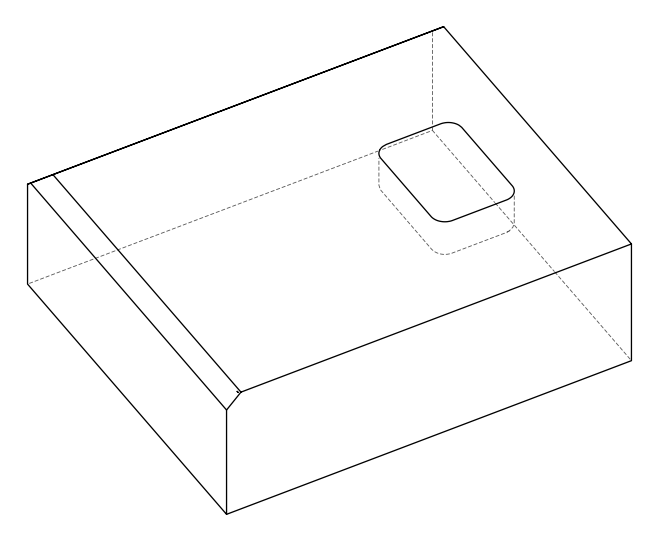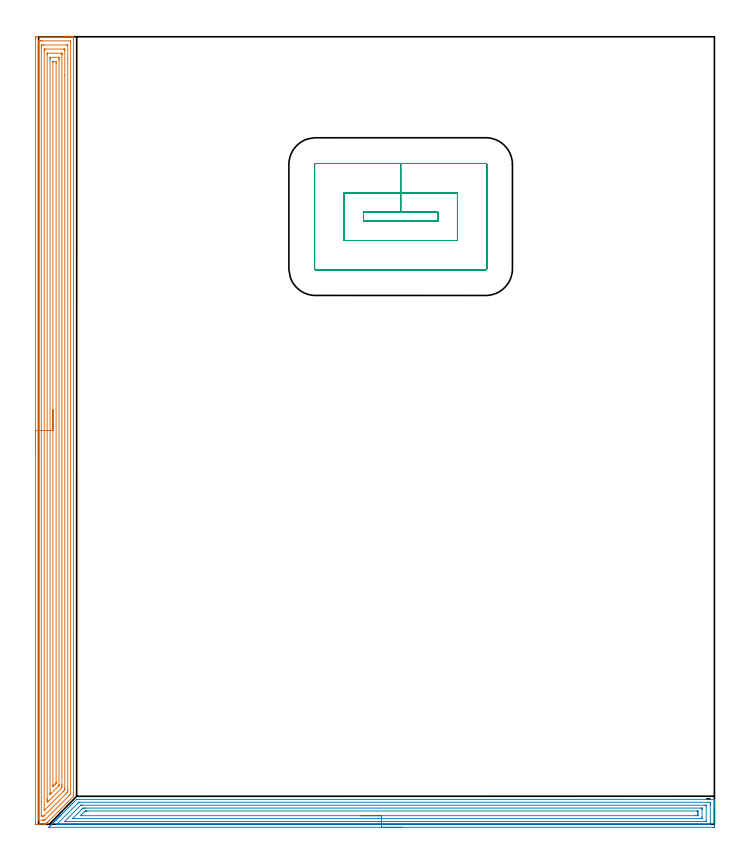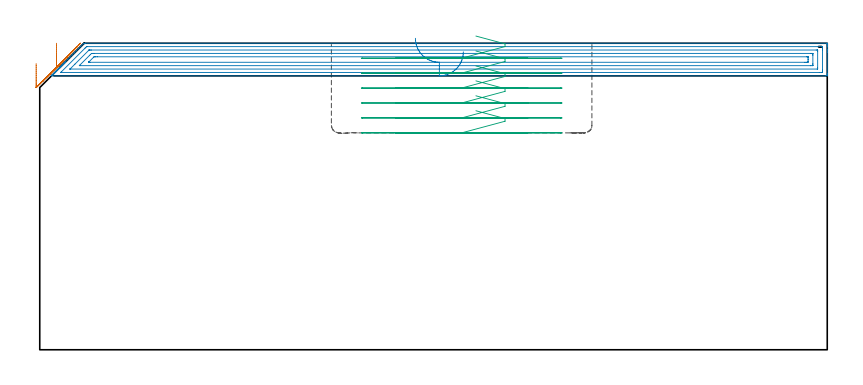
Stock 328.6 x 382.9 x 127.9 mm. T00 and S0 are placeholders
(PLAN: 3 operations, 1 tool changes, 41.7 min)
(1 AREA_MILL | FG_CHAMFER_SURFACE | UGT0205_001 | 21.46 min | 65520 mm3)
(2 AREA_MILL_1 | FG_CHAMFER_SURFACE_1 | UGT0205_001 | 12.98 min | 29095 mm3)
(3 MILL_RECTANGULAR_POCKET | POCKET_RECTANGULAR_STRAIGHT | NXT0201_007 | Follow Part, ap 6.25, ae 75% | 7.26 min | 305609 mm3)
(TOOL UGT0205_001 | Chamfer Mill 20 x 3 x 45 deg. | D20 FL50 Z2)
(TOOL NXT0201_007 | ENDMILL 25mm [R216.25-25050GCK54P 1620] | D25 R3 FL54 Z5)
(OP 1 AREA_MILL)
G17 G21 G94 G90
T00 M6
G54
G17 G0 G90 X-1.5 Y181.45 S1061 M3
G43 Z137.9 H0
Z119.4
G94 G1 Y181.488 Z118.528 F250.
Y181.602 Z117.664
Y181.791 Z116.812
Y182.053 Z115.98
Y182.387 Z115.174
Y182.79 Z114.4
Y183.258 Z113.664
Y183.789 Z112.972
Y184.379 Z112.329
Y185.022 Z111.74
Y185.714 Z111.209
Y186.45 Z110.74
Y187.224 Z110.337
Y188.03 Z110.003
Y188.862 Z109.741
Y189.713 Z109.552
Y190.578 Z109.438
Y191.45 Z109.4
Y381.831
X-1.499 Y382.276 Z109.401
X-1.495 Y382.719 Z109.403
X-1.492 Y382.89 Z109.406
X-1.058 Y382.9 Z109.84
X13.3 Z124.196
X15.677 Z126.572
X16.376 Z127.276
X16.649 Z127.549
X16.999 Y382.896 Z127.89
X17. Y382.723 Z127.9
Y14.031
X16.998 Y13.598 Z127.898
X5.108 Y1.706 Z116.004
X4.667 Y1.267 Z115.567
X4.227 Y0.825 Z115.123
X4.134 Y0.734 Z115.033
X4.024 Y0.624 Z114.924
X3.933 Y0.531 Z114.829
X3.845 Y0.444 Z114.744
X3.727 Y0.326 Z114.626
X3.64 Y0.238 Z114.536
X3.555 Y0.155 Z114.454
X3.425 Y0.028 Z114.324
X3.393 Y0.004 Z114.291
X3.263 Y0. Z114.161
X2.465 Z113.359
X0.354 Z111.251
X-0.177 Z110.718
X-0.792 Z110.103
X-1.058 Y0.002 Z109.838
X-1.266 Y0.004 Z109.63
X-1.491 Y0.01 Z109.405
X-1.494 Y0.181 Z109.403
X-1.499 Y0.624 Z109.401
X-1.5 Y1.073 Z109.4
Y191.45
X-0.086 Z110.814
X-0.085 Y380.395 Z110.815
X-0.084 Y380.488 Z110.816
X-0.079 Y380.879 Z110.821
X0.304 Y380.894 Z111.204
X0.704 Y380.898 Z111.604
X1.179 Y380.9 Z112.079
X1.584 Z112.484
X15.49 Y380.899 Z126.39
X15.523 Y380.898 Z126.423
X15.557 Y380.893 Z126.457
X15.579 Y380.889 Z126.479
X15.58 Y380.863 Z126.48
X15.585 Y380.582 Z126.485
Y15.018
X15.584 Y14.925 Z126.484
X15.579 Y14.726 Z126.479
X15.571 Y14.633 Z126.471
X15.509 Y14.567 Z126.409
X15.33 Y14.383 Z126.23
X14.982 Y14.031 Z125.882
X14.888 Y13.938 Z125.788
X3.346 Y2.396 Z114.246
X3.054 Y2.112 Z113.954
X2.97 Y2.032 Z113.87
X2.929 Y2.01 Z113.829
X2.867 Y2.004 Z113.767
X2.465 Y2.001 Z113.365
X1.99 Y2. Z112.89
X0.229 Z111.129
X0.01 Y2.001 Z110.91
X-0.023 Y2.002 Z110.877
X-0.057 Y2.006 Z110.843
X-0.079 Y2.011 Z110.821
X-0.08 Y2.037 Z110.82
X-0.085 Y2.318 Z110.815
X-0.086 Y191.45 Z110.814
X1.328 Z112.228
X1.329 Y378.066 Z112.229
X1.331 Y378.7 Z112.231
X1.333 Y378.83 Z112.233
X1.335 Y378.886 Z112.235
X1.394 Y378.894 Z112.294
X1.584 Y378.897 Z112.484
X2.269 Y378.9 Z113.169
X2.465 Z113.365
X13.719 Z124.619
X13.915 Y378.897 Z124.815
X14.112 Y378.892 Z125.012
X14.162 Y378.89 Z125.062
X14.165 Y378.855 Z125.065
X14.169 Y378.787 Z125.069
X14.171 Y378.7 Z125.071
Y372.179
Y16.713
Y16.454
X14.166 Y15.819 Z125.066
X14.164 Y15.693 Z125.064
X14.11 Y15.621 Z125.01
X13.915 Y15.419 Z124.815
X13.672 Y15.172 Z124.572
X13.426 Y14.925 Z124.326
X2.7 Y4.199 Z113.6
X2.581 Y4.082 Z113.481
X2.541 Y4.047 Z113.441
X2.509 Y4.02 Z113.409
X2.465 Y4.01 Z113.365
X1.779 Y4.002 Z112.679
X1.584 Y4.003 Z112.484
X1.388 Y4.008 Z112.288
X1.338 Y4.01 Z112.238
X1.335 Y4.045 Z112.235
X1.331 Y4.113 Z112.231
X1.329 Y4.199 Z112.229
Y10.917
X1.328 Y191.45 Z112.228
X2.743 Z113.643
Y376.019
X2.746 Y376.628 Z113.646
X2.75 Y376.834 Z113.65
X2.755 Y376.89 Z113.655
X2.804 Y376.893 Z113.704
X2.912 Y376.896 Z113.812
X3.346 Y376.9 Z114.246
X12.154 Z123.054
X12.589 Y376.896 Z123.489
X12.694 Y376.893 Z123.594
X12.742 Y376.89 Z123.642
X12.75 Y376.86 Z123.65
X12.752 Y376.761 Z123.652
X12.756 Y376.302 Z123.656
X12.757 Y364.262 Z123.657
X12.756 Y17.606 Z123.656
X12.753 Y16.998 Z123.653
X12.75 Y16.713 Z123.65
X12.453 Y16.409 Z123.353
X12.154 Y16.104 Z123.054
X2.85 Y6.799 Z113.75
X2.823 Y6.774 Z113.723
X2.785 Y6.74 Z113.685
X2.751 Y6.711 Z113.651
X2.749 Y6.743 Z113.649
X2.746 Y6.881 Z113.646
X2.744 Y7.108 Z113.644
X2.743 Y191.45 Z113.643
X4.157 Z115.057
Y374.374
X4.159 Y374.516 Z115.059
X4.164 Y374.799 Z115.064
X4.171 Y374.891 Z115.071
X4.186 Y374.894 Z115.086
X4.227 Y374.896 Z115.127
X4.449 Y374.899 Z115.349
X10.615 Y374.9 Z121.515
X11.273 Y374.896 Z122.173
X11.316 Y374.894 Z122.216
X11.334 Y374.891 Z122.234
X11.338 Y374.728 Z122.238
X11.342 Y374.444 Z122.242
X11.343 Y374.302 Z122.243
Y374.231
Y19.323
X11.339 Y18.5 Z122.239
X11.337 Y18.436 Z122.237
X11.273 Y17.683 Z122.173
X11.238 Y17.642 Z122.138
X11.207 Y17.606 Z122.107
X4.952 Y11.35 Z115.852
X4.584 Y10.987 Z115.484
X4.227 Y10.637 Z115.127
X4.164 Y11.35 Z115.064
X4.161 Y11.417 Z115.061
X4.157 Y12.244 Z115.057
Y12.314
Y191.45
X5.571 Z116.471
Y371.973
X5.573 Y372.444 Z116.473
X5.576 Y372.862 Z116.476
X5.578 Y372.887 Z116.478
X5.596 Y372.89 Z116.496
X5.651 Y372.895 Z116.551
X5.764 Y372.898 Z116.664
X9.661 Y372.9 Z120.561
X9.781 Y372.899 Z120.681
X9.861 Y372.895 Z120.761
X9.907 Y372.89 Z120.807
X9.922 Y372.886 Z120.822
X9.923 Y372.866 Z120.823
X9.927 Y372.444 Z120.827
X9.929 Y372.021 Z120.829
Y371.55
X9.928 Y19.394 Z120.828
X9.927 Y18.972 Z120.827
X9.924 Y18.853 Z120.824
X9.922 Y18.798 Z120.822
X9.897 Y18.756 Z120.797
X9.651 Y18.5 Z120.551
X5.988 Y14.836 Z116.888
X5.585 Y14.44 Z116.485
X5.58 Y14.439 Z116.48
X5.577 Y14.442 Z116.477
X5.574 Y14.452 Z116.474
X5.572 Y14.925 Z116.472
X5.571 Y15.348 Z116.471
Y191.45
X6.985 Z117.885
X6.986 Y370.538 Z117.886
X6.987 Y370.656 Z117.887
X6.99 Y370.85 Z117.89
X6.992 Y370.889 Z117.892
X7.11 Y370.893 Z118.01
X7.27 Y370.897 Z118.17
X7.51 Y370.9 Z118.41
X7.75 Z118.65
X8.392 Y370.899 Z119.292
X8.468 Y370.894 Z119.368
X8.493 Y370.89 Z119.393
X8.508 Y370.883 Z119.408
X8.51 Y370.851 Z119.41
X8.513 Y370.776 Z119.413
X8.514 Y370.656 Z119.414
X8.515 Y369.88 Z119.415
X8.514 Y20.406 Z119.414
X8.513 Y20.288 Z119.413
X8.508 Y19.9 Z119.408
X8.502 Y19.811 Z119.402
X8.452 Y19.756 Z119.352
X8.364 Y19.665 Z119.264
X8.097 Y19.394 Z118.997
X7.14 Y18.439 Z118.04
X7.031 Y18.336 Z117.931
X6.998 Y18.307 Z117.898
X6.992 Y18.31 Z117.892
X6.989 Y18.379 Z117.889
X6.987 Y18.5 Z117.887
X6.986 Y18.669 Z117.886
X6.985 Y19.276 Z117.885
Y191.45
Y192.321 Z117.923
Y193.186 Z118.037
Y194.038 Z118.226
Y194.87 Z118.488
Y195.676 Z118.822
Y196.45 Z119.225
Y197.186 Z119.694
Y197.878 Z120.225
Y198.521 Z120.814
Y199.11 Z121.457
Y199.641 Z122.15
Y200.11 Z122.885
Y200.513 Z123.659
Y200.847 Z124.465
Y201.109 Z125.297
Y201.298 Z126.149
Y201.412 Z127.014
Y201.45 Z127.885
G0 Z137.9
M5
M2
(OP 2 AREA_MILL_1)
G17 G21 G94 G90
T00 M6
G54
G17 G0 G90 X176.75 Y-1.5 S1061 M3
G43 Z137.9 H0
Z124.3
G94 G1 X176.712 Z123.428 F250.
X176.598 Z122.564
X176.409 Z121.712
X176.147 Z120.88
X175.813 Z120.074
X175.41 Z119.3
X174.942 Z118.564
X174.41 Z117.872
X173.821 Z117.229
X173.178 Z116.64
X172.486 Z116.109
X171.75 Z115.64
X170.976 Z115.237
X170.17 Z114.903
X169.338 Z114.641
X168.487 Z114.452
X167.622 Z114.338
X166.75 Z114.3
X5.135
X4.921 Y-1.494 Z114.303
X4.918 Y-1.493 Z114.304
X4.921 Y-1.477 Z114.32
X5.333 Y-1.067 Z114.733
X5.469 Y-0.93 Z114.867
X5.517 Y-0.883 Z114.916
X5.719 Y-0.681 Z115.118
X5.766 Y-0.633 Z115.164
X5.815 Y-0.585 Z115.214
X6.014 Y-0.385 Z115.414
X6.062 Y-0.336 Z115.461
X6.112 Y-0.287 Z115.512
X6.31 Y-0.089 Z115.709
X6.359 Y-0.04 Z115.757
X6.41 Y0.011 Z115.809
X6.606 Y0.206 Z116.005
X6.656 Y0.257 Z116.054
X6.708 Y0.308 Z116.107
X6.901 Y0.502 Z116.301
X6.952 Y0.554 Z116.351
X7.006 Y0.606 Z116.405
X7.197 Y0.797 Z116.596
X7.249 Y0.85 Z116.647
X7.303 Y0.904 Z116.703
X7.492 Y1.093 Z116.892
X7.545 Y1.147 Z116.944
X7.601 Y1.202 Z117.
X7.788 Y1.388 Z117.187
X7.842 Y1.444 Z117.24
X7.899 Y1.499 Z117.298
X8.083 Y1.684 Z117.483
X8.139 Y1.74 Z117.537
X8.197 Y1.797 Z117.596
X8.379 Y1.979 Z117.778
X8.435 Y2.037 Z117.834
X8.494 Y2.095 Z117.894
X8.675 Y2.275 Z118.074
X8.732 Y2.334 Z118.13
X8.792 Y2.393 Z118.192
X8.97 Y2.571 Z118.37
X9.029 Y2.63 Z118.427
X9.09 Y2.69 Z118.489
X9.266 Y2.866 Z118.665
X9.325 Y2.927 Z118.723
X9.388 Y2.988 Z118.787
X9.561 Y3.162 Z118.961
X9.622 Y3.223 Z119.02
X9.685 Y3.286 Z119.085
X9.857 Y3.457 Z119.256
X9.919 Y3.52 Z119.317
X9.983 Y3.584 Z119.383
X10.152 Y3.753 Z119.552
X10.215 Y3.817 Z119.613
X10.281 Y3.881 Z119.68
X10.448 Y4.048 Z119.847
X10.512 Y4.113 Z119.91
X10.579 Y4.179 Z119.978
X10.743 Y4.344 Z120.143
X10.808 Y4.41 Z120.207
X10.876 Y4.477 Z120.276
X11.77 Y5.37 Z121.169
X12.663 Y6.263 Z122.062
X13.556 Y7.156 Z122.956
X14.449 Y8.05 Z123.849
X15.343 Y8.943 Z124.742
X16.236 Y9.836 Z125.635
X17.129 Y10.729 Z126.529
X18.374 Y11.975 Z127.772
X18.404 Y12.004 Z127.8
X18.505 Y12.1 Z127.885
X18.915 Z127.9
X328.43
X328.59 Y12.097 Z127.888
X328.593 Y12.054 Z127.846
X328.6 Y11.666 Z127.465
Y11.318 Z127.117
Y10.64 Z126.435
Y9.411 Z125.208
Y8.86 Z124.654
Y8.245 Z124.041
Y-0.654 Z115.143
X328.598 Y-0.93 Z114.868
X328.592 Y-1.492 Z114.306
X328.55 Y-1.494 Z114.304
X327.983 Y-1.5 Z114.3
X166.75
Y-0.086 Z115.714
X9.044 Y-0.085 Z115.715
X8.951 Y-0.083 Z115.717
X8.784 Y-0.079 Z115.721
X8.818 Y-0.04 Z115.76
X8.951 Y0.099 Z115.899
X9.09 Y0.24 Z116.04
X18.916 Y10.066 Z125.866
X19.204 Y10.352 Z126.152
X19.498 Y10.64 Z126.44
X19.53 Y10.669 Z126.469
X19.625 Y10.679 Z126.479
X19.717 Y10.684 Z126.484
X19.763 Y10.685 Z126.485
X325.303 Y10.686 Z126.486
X326.154 Y10.683 Z126.483
X326.197 Y10.68 Z126.48
X326.59 Y10.64 Z126.44
X326.597 Y10.241 Z126.041
X326.599 Y9.75 Z125.55
X326.6 Y9.348 Z125.148
X326.599 Y0.85 Z116.65
X326.598 Y0.451 Z116.251
X326.59 Y-0.04 Z115.76
X326.237 Y-0.08 Z115.72
X326.197 Y-0.082 Z115.718
X325.35 Y-0.086 Z115.714
X325.303
X166.75
Y1.329 Z117.129
X12.695
X12.663 Y1.33 Z117.13
X12.65 Y1.332 Z117.132
X12.646 Y1.335 Z117.135
X12.647 Y1.343 Z117.143
X12.652 Y1.351 Z117.151
X14.678 Y3.379 Z119.179
X20.431 Y9.13 Z124.93
X20.523 Y9.22 Z125.02
X20.559 Y9.251 Z125.051
X20.578 Y9.265 Z125.065
X20.6 Y9.266 Z125.066
X20.702 Y9.269 Z125.069
X21.183 Y9.271 Z125.071
X21.595
X323.997
X324.41 Y9.269 Z125.069
X324.547 Y9.267 Z125.067
X324.588 Y9.265 Z125.065
X324.593 Y9.175 Z124.975
X324.597 Y9.049 Z124.849
X324.599 Y8.86 Z124.66
X324.6 Y8.671 Z124.471
X324.599 Y1.74 Z117.54
X324.598 Y1.553 Z117.353
X324.59 Y1.363 Z117.163
X324.582 Y1.335 Z117.135
X324.564 Y1.333 Z117.133
X324.513 Y1.33 Z117.13
X324.41 Y1.329 Z117.129
X166.75
Y2.743 Z118.543
X17.016
X16.537 Y2.749 Z118.549
X16.51 Y2.75 Z118.55
X16.521 Y2.765 Z118.565
X16.557 Y2.805 Z118.605
X16.614 Y2.865 Z118.665
X16.684 Y2.936 Z118.736
X20.829 Y7.08 Z122.88
X21.213 Y7.461 Z123.261
X21.595 Y7.84 Z123.64
X21.715 Y7.851 Z123.651
X22.489 Y7.856 Z123.656
X22.602 Y7.857 Z123.657
X321.843
X322.531 Y7.855 Z123.655
X322.57 Y7.853 Z123.653
X322.586 Y7.851 Z123.651
X322.59 Y7.835 Z123.635
X322.595 Y7.732 Z123.532
X322.598 Y7.522 Z123.322
X322.6 Y7.104 Z122.904
Y3.544 Z119.344
X322.598 Y3.087 Z118.887
X322.594 Y2.87 Z118.67
X322.59 Y2.763 Z118.563
X322.584 Y2.749 Z118.549
X322.562 Y2.747 Z118.547
X322.509 Y2.745 Z118.545
X321.73 Y2.743 Z118.543
X321.618
X166.75
Y4.157 Z119.957
X20.956
X20.702 Y4.159 Z119.959
X20.448 Y4.162 Z119.962
X20.392 Y4.163 Z119.963
X20.477 Y4.267 Z120.067
X20.564 Y4.362 Z120.162
X20.609 Y4.41 Z120.21
X22.439 Y6.24 Z122.04
X22.489 Y6.288 Z122.088
X22.654 Y6.436 Z122.236
X22.808 Y6.439 Z122.239
X23.129 Y6.442 Z122.242
X23.382 Y6.443 Z122.243
X24.021
X319.944
X320.586 Y6.441 Z122.241
X320.588 Y6.438 Z122.238
X320.596 Y6.43 Z122.23
X320.598 Y6.19 Z121.99
X320.6 Y5.536 Z121.336
Y5.3 Z121.1
Y4.647 Z120.447
X320.597 Y4.41 Z120.21
X320.594 Y4.247 Z120.047
X320.59 Y4.172 Z119.972
X320.452 Y4.164 Z119.964
X320.195 Y4.159 Z119.959
X319.944 Y4.158 Z119.958
X319.305 Y4.157 Z119.957
X166.75
X165.878 Z119.995
X165.014 Z120.109
X164.162 Z120.298
X163.33 Z120.56
X162.524 Z120.894
X161.75 Z121.297
X161.014 Z121.765
X160.322 Z122.296
X159.679 Z122.886
X159.09 Z123.529
X158.559 Z124.221
X158.09 Z124.957
X157.687 Z125.731
X157.353 Z126.537
X157.091 Z127.369
X156.902 Z128.22
X156.788 Z129.085
X156.75 Z129.957
G0 Z137.9
M5
M2
(OP 3 MILL_RECTANGULAR_POCKET)
G17 G21 G94 G90
T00 M6
G54
G17 G0 G90 X181.991 Y293.35 S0 M3
G43 Z137.9 H1
Z130.9
G94 G1 X194.15 Z127.642 F250.
Y297.55 Z126.516
X176.05 Z121.667
X157.95 F500.
Y293.35
X194.15
Y297.55
X176.05
Y307.05
X148.45
Y283.85
X203.65
Y307.05
X176.05
Y321.3
X134.7
G3 X134.2 Y320.8 R0.5
G1 Y270.1
G3 X134.7 Y269.6 R0.5
G1 X217.4
G3 X217.9 Y270.1 R0.5
G1 Y320.8
G3 X217.4 Y321.3 R0.5
G1 X176.05
X175.05
G0 X181.991 Y293.35 Z124.667
G1 X194.15 Z121.409 F250.
Y297.55 Z120.283
X176.05 Z115.433
X157.95 F500.
Y293.35
X194.15
Y297.55
X176.05
Y307.05
X148.45
Y283.85
X203.65
Y307.05
X176.05
Y321.3
X134.7
G3 X134.2 Y320.8 R0.5
G1 Y270.1
G3 X134.7 Y269.6 R0.5
G1 X217.4
G3 X217.9 Y270.1 R0.5
G1 Y320.8
G3 X217.4 Y321.3 R0.5
G1 X176.05
X175.05
G0 X181.991 Y293.35 Z118.433
G1 X194.15 Z115.175 F250.
Y297.55 Z114.05
X176.05 Z109.2
X157.95 F500.
Y293.35
X194.15
Y297.55
X176.05
Y307.05
X148.45
Y283.85
X203.65
Y307.05
X176.05
Y321.3
X134.7
G3 X134.2 Y320.8 R0.5
G1 Y270.1
G3 X134.7 Y269.6 R0.5
G1 X217.4
G3 X217.9 Y270.1 R0.5
G1 Y320.8
G3 X217.4 Y321.3 R0.5
G1 X176.05
X175.05
G0 X181.991 Y293.35 Z112.2
G1 X194.15 Z108.942 F250.
Y297.55 Z107.817
X176.05 Z102.967
X157.95 F500.
Y293.35
X194.15
Y297.55
X176.05
Y307.05
X148.45
Y283.85
X203.65
Y307.05
X176.05
Y321.3
X134.7
G3 X134.2 Y320.8 R0.5
G1 Y270.1
G3 X134.7 Y269.6 R0.5
G1 X217.4
G3 X217.9 Y270.1 R0.5
G1 Y320.8
G3 X217.4 Y321.3 R0.5
G1 X176.05
X175.05
G0 X181.991 Y293.35 Z105.967
G1 X194.15 Z102.709 F250.
Y297.55 Z101.583
X176.05 Z96.733
X157.95 F500.
Y293.35
X194.15
Y297.55
X176.05
Y307.05
X148.45
Y283.85
X203.65
Y307.05
X176.05
Y321.3
X134.7
G3 X134.2 Y320.8 R0.5
G1 Y270.1
G3 X134.7 Y269.6 R0.5
G1 X217.4
G3 X217.9 Y270.1 R0.5
G1 Y320.8
G3 X217.4 Y321.3 R0.5
G1 X176.05
X175.05
G0 X181.991 Y293.35 Z99.733
G1 X194.15 Z96.475 F250.
Y297.55 Z95.35
X176.05 Z90.5
X157.95 F500.
Y293.35
X194.15
Y297.55
X176.05
Y307.05
X148.45
Y283.85
X203.65
Y307.05
X176.05
Y321.3
X134.7
G3 X134.2 Y320.8 R0.5
G1 Y270.1
G3 X134.7 Y269.6 R0.5
G1 X217.4
G3 X217.9 Y270.1 R0.5
G1 Y320.8
G3 X217.4 Y321.3 R0.5
G1 X176.05
X175.05
G0 Z137.9
M5
M2
